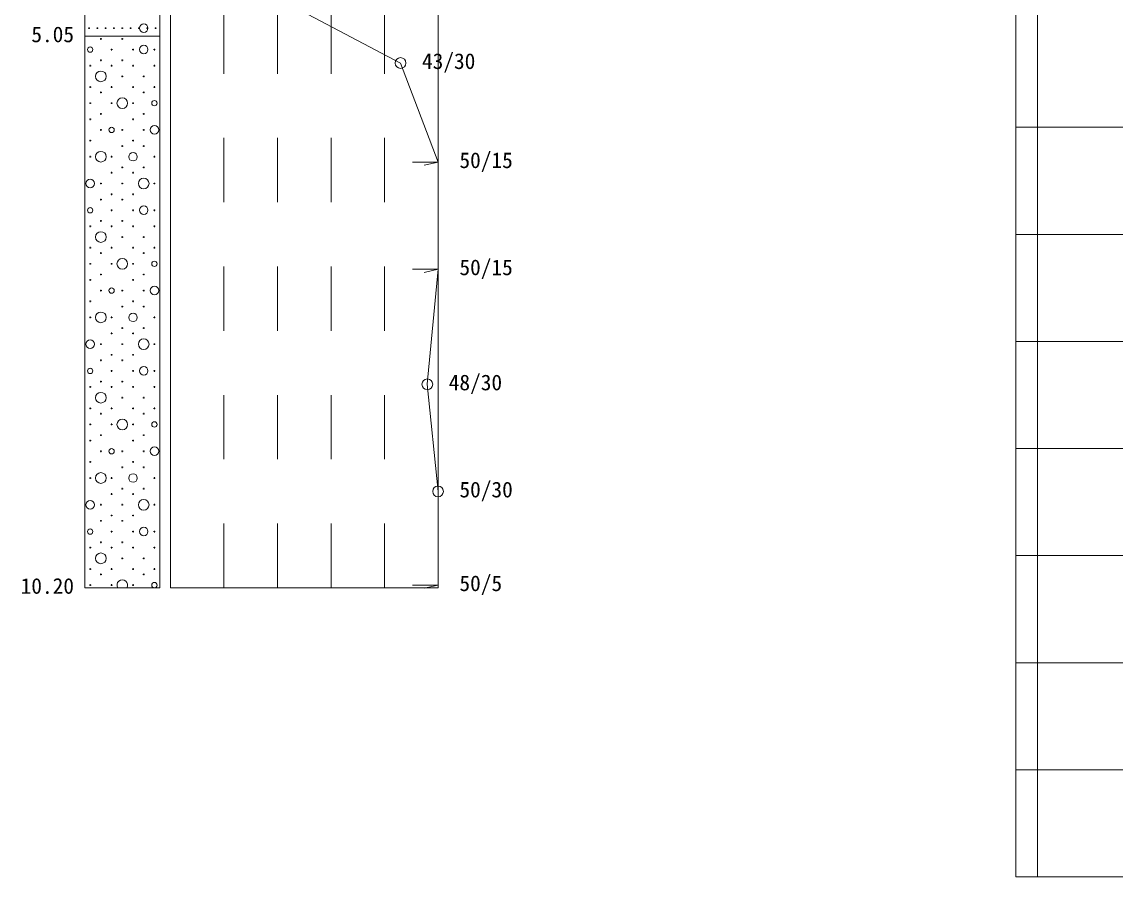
# Model space of a CAD drawing. Units: millimetres, scale not verified. Extents: x 3460 to 48790, y 9883 to 26226.
# Drawn here: x 27713 to 38000, y 10000 to 17982 of the extents above; entities that cross this region are included whole.
import ezdxf
from ezdxf.enums import TextEntityAlignment as Align

# ---------------------------------------------------------------- set-up
doc = ezdxf.new("R2010")
doc.units = ezdxf.units.MM
doc.header["$LTSCALE"] = 100
doc.linetypes.add('DASHED_SPACED', pattern=[12, 6, -6])
for name, color, linetype, lineweight in [('2', 7, 'Continuous', 13), ('3', 3, 'Continuous', 13), ('4', 3, 'Continuous', 13), ('5', 7, 'Continuous', 13), ('6', 7, 'Continuous', 13)]:
    doc.layers.add(name, color=color, linetype=linetype, lineweight=lineweight)
doc.styles.add('ＭＳ ゴシック', font='')
doc.styles.get('ＭＳ ゴシック').set_extended_font_data('MS Gothic')

msp = doc.modelspace()

# ---------------------------------------------------------------- linework, layer by layer
at = {"layer": '2', "color": 3}
for p, q in [((29100, 12700), (29100, 22900)), ((31600, 22900), (31600, 12700)), ((31600, 12700), (29100, 12700))]:
    msp.add_line(p, q, dxfattribs=at)
at = {"layer": '2', "color": 4, "linetype": 'DASHED_SPACED'}
for p, q in [((29600, 22900), (29600, 12700)), ((30100, 22900), (30100, 12700)), ((30600, 22900), (30600, 12700)), ((31100, 22900), (31100, 12700))]:
    msp.add_line(p, q, dxfattribs=at)
at = {"layer": '2'}
for p, q in [((29350, 18600), (31250, 17600)), ((31250, 17600), (31600, 16675)), ((31600, 16675), (31360, 16675)), ((31600, 16675), (31470, 16645)), ((31600, 16675), (31600, 15675)), ((31600, 15675), (31360, 15675)), ((31600, 15675), (31470, 15645)), ((31600, 15675), (31500, 14600)), ((31500, 14600), (31600, 13600)), ((31600, 13600), (31600, 12725)), ((31600, 12725), (31360, 12725)), ((31600, 12725), (31470, 12695))]:
    msp.add_line(p, q, dxfattribs=at)
for centre in [(31250, 17600), (31500, 14600), (31600, 13600)]:
    msp.add_circle(centre, 50, dxfattribs=at)
at = {"layer": '3'}
for p, q in [((29100, 12700), (29100, 22900)), ((31600, 22900), (31600, 12700)), ((31600, 12700), (29100, 12700))]:
    msp.add_line(p, q, dxfattribs=at)
at = {"layer": '4'}
for p, q in [((28300, 22900), (28300, 12700)), ((29000, 12700), (29000, 22900)), ((28300, 17850), (29000, 17850)), ((28300, 12700), (29000, 12700)), ((28300, 12700), (29000, 12700))]:
    msp.add_line(p, q, dxfattribs=at)
at = {"layer": '5'}
for p, q in [((28331.4, 17925), (28346.4, 17925)), ((28338.9, 17917.5), (28338.9, 17932.5)), ((28409.2, 17925), (28424.2, 17925)), ((28416.7, 17917.5), (28416.7, 17932.5)), ((28486.9, 17925), (28501.9, 17925)), ((28494.4, 17917.5), (28494.4, 17932.5)), ((28564.7, 17925), (28579.7, 17925)), ((28572.2, 17917.5), (28572.2, 17932.5)), ((28642.5, 17925), (28657.5, 17925)), ((28650, 17917.5), (28650, 17932.5)), ((28720.3, 17925), (28735.3, 17925)), ((28727.8, 17917.5), (28727.8, 17932.5)), ((28798.1, 17925), (28813.1, 17925)), ((28805.6, 17917.5), (28805.6, 17932.5)), ((28875.8, 17925), (28890.8, 17925)), ((28883.3, 17917.5), (28883.3, 17932.5)), ((28953.6, 17925), (28968.6, 17925)), ((28961.1, 17917.5), (28961.1, 17932.5)), ((28442.5, 17825), (28457.5, 17825)), ((28450, 17817.5), (28450, 17832.5)), ((28642.5, 17825), (28657.5, 17825)), ((28650, 17817.5), (28650, 17832.5)), ((28542.5, 17725), (28557.5, 17725)), ((28550, 17717.5), (28550, 17732.5)), ((28742.5, 17725), (28757.5, 17725)), ((28750, 17717.5), (28750, 17732.5)), ((28942.5, 17725), (28957.5, 17725)), ((28950, 17717.5), (28950, 17732.5)), ((28442.5, 17625), (28457.5, 17625)), ((28450, 17617.5), (28450, 17632.5)), ((28642.5, 17625), (28657.5, 17625)), ((28650, 17617.5), (28650, 17632.5)), ((28342.5, 17575), (28357.5, 17575)), ((28350, 17567.5), (28350, 17582.5)), ((28542.5, 17575), (28557.5, 17575)), ((28550, 17567.5), (28550, 17582.5)), ((28742.5, 17575), (28757.5, 17575)), ((28750, 17567.5), (28750, 17582.5)), ((28942.5, 17575), (28957.5, 17575)), ((28950, 17567.5), (28950, 17582.5)), ((28642.5, 17475), (28657.5, 17475)), ((28650, 17467.5), (28650, 17482.5)), ((28842.5, 17475), (28857.5, 17475)), ((28850, 17467.5), (28850, 17482.5)), ((28342.5, 17375), (28357.5, 17375)), ((28350, 17367.5), (28350, 17382.5)), ((28442.5, 17325), (28457.5, 17325)), ((28450, 17317.5), (28450, 17332.5)), ((28542.5, 17375), (28557.5, 17375)), ((28550, 17367.5), (28550, 17382.5)), ((28742.5, 17375), (28757.5, 17375)), ((28750, 17367.5), (28750, 17382.5)), ((28842.5, 17325), (28857.5, 17325)), ((28850, 17317.5), (28850, 17332.5)), ((28942.5, 17375), (28957.5, 17375)), ((28950, 17367.5), (28950, 17382.5)), ((28342.5, 17225), (28357.5, 17225)), ((28350, 17217.5), (28350, 17232.5)), ((28542.5, 17225), (28557.5, 17225)), ((28550, 17217.5), (28550, 17232.5)), ((28742.5, 17225), (28757.5, 17225)), ((28750, 17217.5), (28750, 17232.5)), ((28350, 17067.5), (28350, 17082.5)), ((28442.5, 17125), (28457.5, 17125)), ((28450, 17117.5), (28450, 17132.5)), ((28750, 17067.5), (28750, 17082.5)), ((28842.5, 17125), (28857.5, 17125)), ((28850, 17117.5), (28850, 17132.5)), ((28342.5, 17075), (28357.5, 17075)), ((28442.5, 16975), (28457.5, 16975)), ((28450, 16967.5), (28450, 16982.5)), ((28642.5, 16975), (28657.5, 16975)), ((28650, 16967.5), (28650, 16982.5)), ((28742.5, 17075), (28757.5, 17075)), ((28842.5, 16975), (28857.5, 16975)), ((28850, 16967.5), (28850, 16982.5)), ((28342.5, 16875), (28357.5, 16875)), ((28350, 16867.5), (28350, 16882.5)), ((28742.5, 16875), (28757.5, 16875)), ((28750, 16867.5), (28750, 16882.5)), ((28642.5, 16825), (28657.5, 16825)), ((28650, 16817.5), (28650, 16832.5)), ((28842.5, 16825), (28857.5, 16825)), ((28850, 16817.5), (28850, 16832.5)), ((28342.5, 16725), (28357.5, 16725)), ((28350, 16717.5), (28350, 16732.5)), ((28542.5, 16725), (28557.5, 16725)), ((28550, 16717.5), (28550, 16732.5)), ((28942.5, 16725), (28957.5, 16725)), ((28950, 16717.5), (28950, 16732.5)), ((28542.5, 16575), (28557.5, 16575)), ((28550, 16567.5), (28550, 16582.5)), ((28642.5, 16625), (28657.5, 16625)), ((28650, 16617.5), (28650, 16632.5)), ((28742.5, 16575), (28757.5, 16575)), ((28750, 16567.5), (28750, 16582.5)), ((28842.5, 16625), (28857.5, 16625)), ((28850, 16617.5), (28850, 16632.5)), ((28442.5, 16475), (28457.5, 16475)), ((28450, 16467.5), (28450, 16482.5)), ((28642.5, 16475), (28657.5, 16475)), ((28650, 16467.5), (28650, 16482.5)), ((28942.5, 16475), (28957.5, 16475)), ((28950, 16467.5), (28950, 16482.5)), ((28542.5, 16375), (28557.5, 16375)), ((28550, 16367.5), (28550, 16382.5)), ((28742.5, 16375), (28757.5, 16375)), ((28750, 16367.5), (28750, 16382.5)), ((28442.5, 16325), (28457.5, 16325)), ((28450, 16317.5), (28450, 16332.5)), ((28642.5, 16325), (28657.5, 16325)), ((28650, 16317.5), (28650, 16332.5)), ((28542.5, 16225), (28557.5, 16225)), ((28550, 16217.5), (28550, 16232.5)), ((28742.5, 16225), (28757.5, 16225)), ((28750, 16217.5), (28750, 16232.5)), ((28942.5, 16225), (28957.5, 16225)), ((28950, 16217.5), (28950, 16232.5)), ((28342.5, 16075), (28357.5, 16075)), ((28350, 16067.5), (28350, 16082.5)), ((28442.5, 16125), (28457.5, 16125)), ((28450, 16117.5), (28450, 16132.5)), ((28542.5, 16075), (28557.5, 16075)), ((28550, 16067.5), (28550, 16082.5)), ((28642.5, 16125), (28657.5, 16125)), ((28650, 16117.5), (28650, 16132.5)), ((28742.5, 16075), (28757.5, 16075)), ((28750, 16067.5), (28750, 16082.5)), ((28942.5, 16075), (28957.5, 16075)), ((28950, 16067.5), (28950, 16082.5)), ((28642.5, 15975), (28657.5, 15975)), ((28650, 15967.5), (28650, 15982.5)), ((28842.5, 15975), (28857.5, 15975)), ((28850, 15967.5), (28850, 15982.5)), ((28342.5, 15875), (28357.5, 15875)), ((28350, 15867.5), (28350, 15882.5)), ((28542.5, 15875), (28557.5, 15875)), ((28550, 15867.5), (28550, 15882.5)), ((28742.5, 15875), (28757.5, 15875)), ((28750, 15867.5), (28750, 15882.5)), ((28942.5, 15875), (28957.5, 15875)), ((28950, 15867.5), (28950, 15882.5)), ((28442.5, 15825), (28457.5, 15825)), ((28450, 15817.5), (28450, 15832.5)), ((28842.5, 15825), (28857.5, 15825)), ((28850, 15817.5), (28850, 15832.5)), ((28342.5, 15725), (28357.5, 15725)), ((28350, 15717.5), (28350, 15732.5)), ((28542.5, 15725), (28557.5, 15725)), ((28550, 15717.5), (28550, 15732.5)), ((28742.5, 15725), (28757.5, 15725)), ((28750, 15717.5), (28750, 15732.5)), ((28342.5, 15575), (28357.5, 15575)), ((28350, 15567.5), (28350, 15582.5)), ((28442.5, 15625), (28457.5, 15625)), ((28450, 15617.5), (28450, 15632.5)), ((28742.5, 15575), (28757.5, 15575)), ((28750, 15567.5), (28750, 15582.5)), ((28842.5, 15625), (28857.5, 15625)), ((28850, 15617.5), (28850, 15632.5)), ((28442.5, 15475), (28457.5, 15475)), ((28450, 15467.5), (28450, 15482.5)), ((28642.5, 15475), (28657.5, 15475)), ((28650, 15467.5), (28650, 15482.5)), ((28842.5, 15475), (28857.5, 15475)), ((28850, 15467.5), (28850, 15482.5)), ((28342.5, 15375), (28357.5, 15375)), ((28350, 15367.5), (28350, 15382.5)), ((28650, 15317.5), (28650, 15332.5)), ((28742.5, 15375), (28757.5, 15375)), ((28750, 15367.5), (28750, 15382.5)), ((28850, 15317.5), (28850, 15332.5)), ((28342.5, 15225), (28357.5, 15225)), ((28350, 15217.5), (28350, 15232.5)), ((28542.5, 15225), (28557.5, 15225)), ((28550, 15217.5), (28550, 15232.5)), ((28642.5, 15325), (28657.5, 15325)), ((28842.5, 15325), (28857.5, 15325)), ((28942.5, 15225), (28957.5, 15225)), ((28950, 15217.5), (28950, 15232.5)), ((28642.5, 15125), (28657.5, 15125)), ((28650, 15117.5), (28650, 15132.5)), ((28842.5, 15125), (28857.5, 15125)), ((28850, 15117.5), (28850, 15132.5)), ((28542.5, 15075), (28557.5, 15075)), ((28550, 15067.5), (28550, 15082.5)), ((28742.5, 15075), (28757.5, 15075)), ((28750, 15067.5), (28750, 15082.5)), ((28442.5, 14975), (28457.5, 14975)), ((28450, 14967.5), (28450, 14982.5)), ((28642.5, 14975), (28657.5, 14975)), ((28650, 14967.5), (28650, 14982.5)), ((28942.5, 14975), (28957.5, 14975)), ((28950, 14967.5), (28950, 14982.5)), ((28442.5, 14825), (28457.5, 14825)), ((28450, 14817.5), (28450, 14832.5)), ((28542.5, 14875), (28557.5, 14875)), ((28550, 14867.5), (28550, 14882.5)), ((28642.5, 14825), (28657.5, 14825)), ((28650, 14817.5), (28650, 14832.5)), ((28742.5, 14875), (28757.5, 14875)), ((28750, 14867.5), (28750, 14882.5)), ((28542.5, 14725), (28557.5, 14725)), ((28550, 14717.5), (28550, 14732.5)), ((28742.5, 14725), (28757.5, 14725)), ((28750, 14717.5), (28750, 14732.5)), ((28942.5, 14725), (28957.5, 14725)), ((28950, 14717.5), (28950, 14732.5)), ((28442.5, 14625), (28457.5, 14625)), ((28450, 14617.5), (28450, 14632.5)), ((28642.5, 14625), (28657.5, 14625)), ((28650, 14617.5), (28650, 14632.5)), ((28342.5, 14575), (28357.5, 14575)), ((28350, 14567.5), (28350, 14582.5)), ((28542.5, 14575), (28557.5, 14575)), ((28550, 14567.5), (28550, 14582.5)), ((28742.5, 14575), (28757.5, 14575)), ((28750, 14567.5), (28750, 14582.5)), ((28942.5, 14575), (28957.5, 14575)), ((28950, 14567.5), (28950, 14582.5)), ((28642.5, 14475), (28657.5, 14475)), ((28650, 14467.5), (28650, 14482.5)), ((28842.5, 14475), (28857.5, 14475)), ((28850, 14467.5), (28850, 14482.5)), ((28342.5, 14375), (28357.5, 14375)), ((28350, 14367.5), (28350, 14382.5)), ((28442.5, 14325), (28457.5, 14325)), ((28450, 14317.5), (28450, 14332.5)), ((28542.5, 14375), (28557.5, 14375)), ((28550, 14367.5), (28550, 14382.5)), ((28742.5, 14375), (28757.5, 14375)), ((28750, 14367.5), (28750, 14382.5)), ((28842.5, 14325), (28857.5, 14325)), ((28850, 14317.5), (28850, 14332.5)), ((28942.5, 14375), (28957.5, 14375)), ((28950, 14367.5), (28950, 14382.5)), ((28342.5, 14225), (28357.5, 14225)), ((28350, 14217.5), (28350, 14232.5)), ((28542.5, 14225), (28557.5, 14225)), ((28550, 14217.5), (28550, 14232.5)), ((28742.5, 14225), (28757.5, 14225)), ((28750, 14217.5), (28750, 14232.5)), ((28442.5, 14125), (28457.5, 14125)), ((28450, 14117.5), (28450, 14132.5)), ((28842.5, 14125), (28857.5, 14125)), ((28850, 14117.5), (28850, 14132.5)), ((28342.5, 14075), (28357.5, 14075)), ((28350, 14067.5), (28350, 14082.5)), ((28742.5, 14075), (28757.5, 14075)), ((28750, 14067.5), (28750, 14082.5)), ((28442.5, 13975), (28457.5, 13975)), ((28450, 13967.5), (28450, 13982.5)), ((28642.5, 13975), (28657.5, 13975)), ((28650, 13967.5), (28650, 13982.5)), ((28842.5, 13975), (28857.5, 13975)), ((28850, 13967.5), (28850, 13982.5)), ((28342.5, 13875), (28357.5, 13875)), ((28350, 13867.5), (28350, 13882.5)), ((28642.5, 13825), (28657.5, 13825)), ((28650, 13817.5), (28650, 13832.5)), ((28742.5, 13875), (28757.5, 13875)), ((28750, 13867.5), (28750, 13882.5)), ((28842.5, 13825), (28857.5, 13825)), ((28850, 13817.5), (28850, 13832.5)), ((28342.5, 13725), (28357.5, 13725)), ((28350, 13717.5), (28350, 13732.5)), ((28542.5, 13725), (28557.5, 13725)), ((28550, 13717.5), (28550, 13732.5)), ((28942.5, 13725), (28957.5, 13725)), ((28950, 13717.5), (28950, 13732.5)), ((28550, 13567.5), (28550, 13582.5)), ((28642.5, 13625), (28657.5, 13625)), ((28650, 13617.5), (28650, 13632.5)), ((28750, 13567.5), (28750, 13582.5)), ((28842.5, 13625), (28857.5, 13625)), ((28850, 13617.5), (28850, 13632.5)), ((28450, 13467.5), (28450, 13482.5)), ((28542.5, 13575), (28557.5, 13575)), ((28650, 13467.5), (28650, 13482.5)), ((28742.5, 13575), (28757.5, 13575)), ((28950, 13467.5), (28950, 13482.5)), ((28442.5, 13475), (28457.5, 13475)), ((28542.5, 13375), (28557.5, 13375)), ((28550, 13367.5), (28550, 13382.5)), ((28642.5, 13475), (28657.5, 13475)), ((28742.5, 13375), (28757.5, 13375)), ((28750, 13367.5), (28750, 13382.5)), ((28942.5, 13475), (28957.5, 13475)), ((28442.5, 13325), (28457.5, 13325)), ((28450, 13317.5), (28450, 13332.5)), ((28642.5, 13325), (28657.5, 13325)), ((28650, 13317.5), (28650, 13332.5)), ((28542.5, 13225), (28557.5, 13225)), ((28550, 13217.5), (28550, 13232.5)), ((28742.5, 13225), (28757.5, 13225)), ((28750, 13217.5), (28750, 13232.5)), ((28942.5, 13225), (28957.5, 13225)), ((28950, 13217.5), (28950, 13232.5)), ((28342.5, 13075), (28357.5, 13075)), ((28350, 13067.5), (28350, 13082.5)), ((28442.5, 13125), (28457.5, 13125)), ((28450, 13117.5), (28450, 13132.5)), ((28542.5, 13075), (28557.5, 13075)), ((28550, 13067.5), (28550, 13082.5)), ((28642.5, 13125), (28657.5, 13125)), ((28650, 13117.5), (28650, 13132.5)), ((28742.5, 13075), (28757.5, 13075)), ((28750, 13067.5), (28750, 13082.5)), ((28942.5, 13075), (28957.5, 13075)), ((28950, 13067.5), (28950, 13082.5)), ((28642.5, 12975), (28657.5, 12975)), ((28650, 12967.5), (28650, 12982.5)), ((28842.5, 12975), (28857.5, 12975)), ((28850, 12967.5), (28850, 12982.5)), ((28342.5, 12875), (28357.5, 12875)), ((28350, 12867.5), (28350, 12882.5)), ((28542.5, 12875), (28557.5, 12875)), ((28550, 12867.5), (28550, 12882.5)), ((28742.5, 12875), (28757.5, 12875)), ((28750, 12867.5), (28750, 12882.5)), ((28942.5, 12875), (28957.5, 12875)), ((28950, 12867.5), (28950, 12882.5)), ((28442.5, 12825), (28457.5, 12825)), ((28450, 12817.5), (28450, 12832.5)), ((28842.5, 12825), (28857.5, 12825)), ((28850, 12817.5), (28850, 12832.5)), ((28342.5, 12725), (28357.5, 12725)), ((28350, 12717.5), (28350, 12732.5)), ((28542.5, 12725), (28557.5, 12725)), ((28550, 12717.5), (28550, 12732.5)), ((28742.5, 12725), (28757.5, 12725)), ((28750, 12717.5), (28750, 12732.5))]:
    msp.add_line(p, q, dxfattribs=at)
for centre, radius in [((28850, 17925), 40), ((28350, 17725), 25), ((28850, 17725), 40), ((28450, 17475), 50), ((28650, 17225), 50), ((28950, 17225), 25), ((28550, 16975), 25), ((28950, 16975), 40), ((28450, 16725), 50), ((28750, 16725), 40), ((28350, 16475), 40), ((28850, 16475), 50), ((28850, 16225), 40), ((28350, 16225), 25), ((28450, 15975), 50), ((28650, 15725), 50), ((28950, 15725), 25), ((28550, 15475), 25), ((28950, 15475), 40), ((28450, 15225), 50), ((28750, 15225), 40), ((28850, 14975), 50), ((28350, 14975), 40), ((28350, 14725), 25), ((28850, 14725), 40), ((28450, 14475), 50), ((28650, 14225), 50), ((28950, 14225), 25), ((28550, 13975), 25), ((28950, 13975), 40), ((28450, 13725), 50), ((28750, 13725), 40), ((28350, 13475), 40), ((28850, 13475), 50), ((28350, 13225), 25), ((28850, 13225), 40), ((28450, 12975), 50), ((28950, 12725), 25)]:
    msp.add_circle(centre, radius, dxfattribs=at)
msp.add_arc((28650, 12725), 50, 330, 210, dxfattribs=at)
at = {"layer": '6'}
for p, q in [((37000, 10000), (37000, 25000)), ((37200, 10000), (37200, 25000)), ((37000, 17000), (38000, 17000)), ((37000, 16000), (38000, 16000)), ((37000, 15000), (38000, 15000)), ((37000, 14000), (38000, 14000)), ((37000, 13000), (38000, 13000)), ((37000, 12000), (38000, 12000)), ((37000, 11000), (38000, 11000)), ((37000, 10000), (38000, 10000))]:
    msp.add_line(p, q, dxfattribs=at)

# ---------------------------------------------------------------- texts
at = {"layer": '2', "style": 'ＭＳ ゴシック'}
for s, p in [('43/30', (31450, 17500)), ('50/15', (31800, 16575)), ('50/15', (31800, 15575)), ('48/30', (31700, 14500)), ('50/30', (31800, 13500)), ('50/5', (31800, 12625))]:
    msp.add_text(s, height=146.6, dxfattribs=at).set_placement(p, align=Align.BOTTOM_LEFT)
at = {"layer": '4', "color": 7, "style": 'ＭＳ ゴシック'}
for s, p in [('5.05', (27800, 17750)), ('10.20', (27700, 12600))]:
    msp.add_text(s, height=146.6, dxfattribs=at).set_placement(p, align=Align.BOTTOM_LEFT)

doc.saveas('drawing.dxf')
